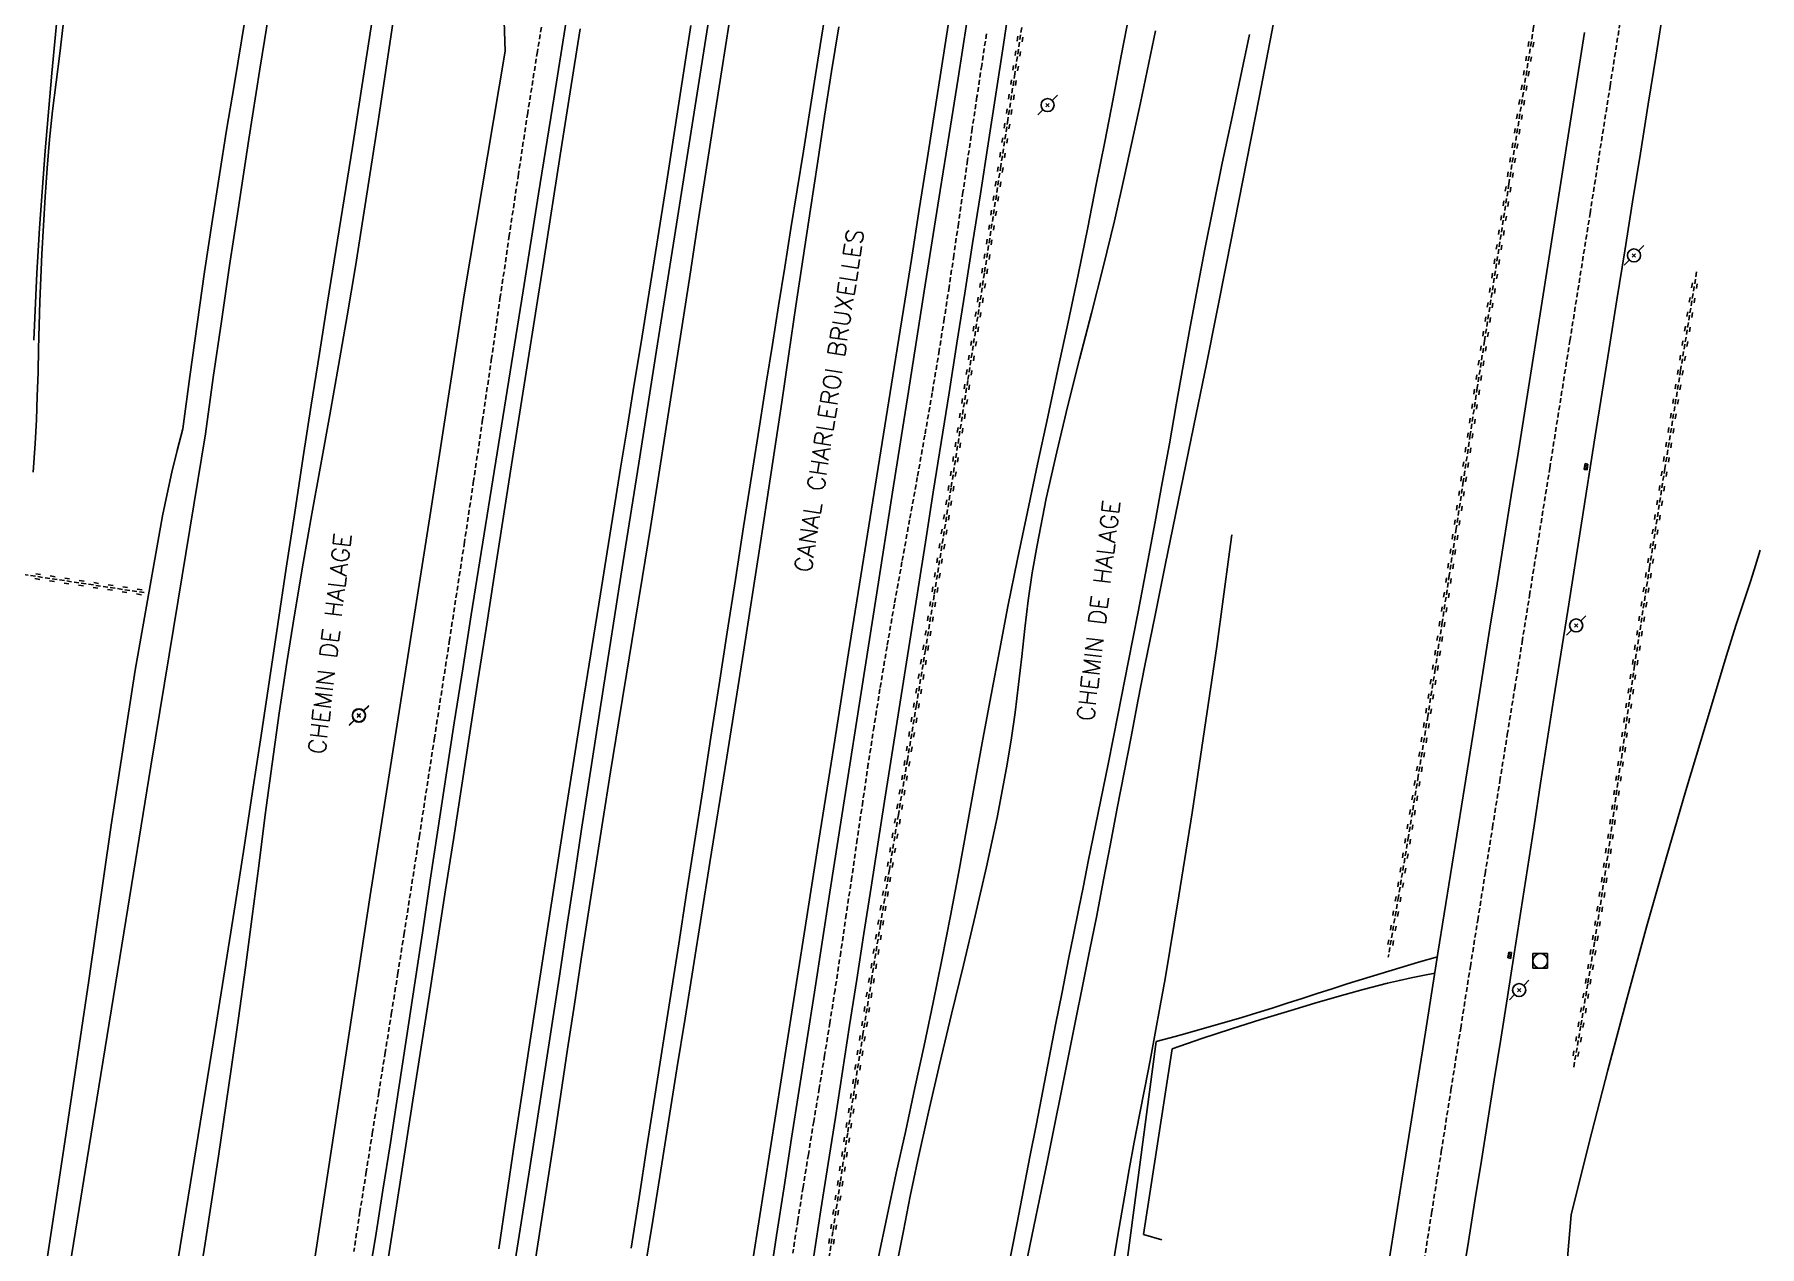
# Model space of a CAD drawing. Header units: millimetres. Extents: x 139000 to 140000, y 142998 to 144000.
# Drawn here: x 139576 to 139752.4, y 143310.5 to 143434.5 of the extents above; entities that cross this region are included whole.
import ezdxf
from ezdxf.enums import TextEntityAlignment as Align

# ---------------------------------------------------------------- set-up
doc = ezdxf.new("R2010")
doc.units = ezdxf.units.MM
doc.linetypes.add('DASHED', pattern=[0.75, 0.5, -0.25])
doc.layers.get('0').update_dxf_attribs({"linetype": 'CONTINUOUS'})
for name, color, linetype in [('W0001', 6, 'DASHED'), ('W0008', 7, 'CONTINUOUS'), ('W0071', 7, 'CONTINUOUS'), ('W0120', 7, 'CONTINUOUS'), ('W0211', 2, 'CONTINUOUS'), ('W0214', 2, 'CONTINUOUS'), ('W0220', 5, 'DASHED'), ('W0330', 7, 'CONTINUOUS'), ('W0333', 7, 'CONTINUOUS'), ('W0401', 7, 'CONTINUOUS'), ('W0420', 7, 'CONTINUOUS'), ('W0473', 7, 'CONTINUOUS'), ('W0700', 7, 'CONTINUOUS'), ('W0985', 4, 'CONTINUOUS'), ('W0989', 7, 'CONTINUOUS')]:
    doc.layers.add(name, color=color, linetype=linetype)
doc.styles.get("Standard").update_dxf_attribs({"font": 'romans.shx', "width": 0.85})

# ---------------------------------------------------------------- blocks, each defined once
blk = doc.blocks.new('T473')
for p, q in [((-0.166667, 0.166667), (0.166667, -0.166667)), ((-0.166667, -0.166667), (0.166667, 0.166667)), ((0.500001, 0.500001), (1.000002, 1.000002)), ((-1.000002, -1.000002), (-0.500001, -0.500001))]:
    blk.add_line(p, q)
blk.add_ellipse((0, 0), major_axis=(0.471405, 0.471405), ratio=1, start_param=5.4977871438, end_param=11.780972451)
blk = doc.blocks.new('T401')
for p, q in [((-0.3, 0.3), (0, 0.3)), ((-0.3, -0.25), (-0.3, 0.3)), ((-0.3, 0.15), (0, 0.15)), ((-0.3, 0), (0, 0)), ((0, 0.3), (0, -0.25)), ((-0.3, -0.15), (0, -0.15)), ((-0.3, -0.25), (-0.3, -0.3)), ((-0.3, -0.3), (0, -0.3)), ((0, -0.3), (0, -0.25))]:
    blk.add_line(p, q)
blk = doc.blocks.new('T420')
for p, q in [((0.75, 0.75), (-0.75, 0.75)), ((-0.75, 0.75), (-0.75, -0.75)), ((0.75, 0.75), (0.75, -0.75)), ((0.75, -0.75), (-0.75, -0.75))]:
    blk.add_line(p, q)
blk.add_ellipse((0, 0), major_axis=(-0.53, 0.53), ratio=1, start_param=3.926991, end_param=10.210176)
blk = doc.blocks.new('t220o')
at = {"color": 0, "linetype": 'Continuous'}
for p, q in [((-0.25, 0.25), (0.25, 0.25)), ((-0.25, -0.25), (0.25, -0.25))]:
    blk.add_line(p, q, dxfattribs=at)

msp = doc.modelspace()

# ---------------------------------------------------------------- linework, layer by layer
at = {"layer": 'W0001'}
for points in [[(139717.88, 143307.59), (139718.87, 143313.9), (139719.86, 143320.2), (139720.85, 143326.51), (139721.84, 143332.81), (139722.83, 143339.12), (139723.59, 143343.86), (139724.34, 143348.61), (139725.1, 143353.36), (139725.85, 143358.1), (139726.61, 143362.85), (139727.37, 143367.59), (139728.13, 143372.34), (139728.88, 143377.08), (139730.95, 143390.11), (139733.01, 143403.14), (139735.07, 143416.16), (139737.12, 143429.19), (139739.08, 143441.71)], [(139628.21, 143437.43), (139627.43, 143432.72), (139626.44, 143426.45), (139625.49, 143420.18), (139624.56, 143413.91), (139623.64, 143407.63), (139622.74, 143401.35), (139621.83, 143395.08), (139620.91, 143388.8), (139619.97, 143382.53), (139618.45, 143372.53), (139616.91, 143362.53), (139615.37, 143352.53), (139613.81, 143342.54), (139613.17, 143338.47), (139612.52, 143334.4), (139611.87, 143330.33), (139611.22, 143326.26), (139610.57, 143322.19), (139609.93, 143318.12), (139609.29, 143314.05), (139608.66, 143309.97)], [(139673.35, 143434.53), (139672.86, 143431.31), (139672.38, 143428.08), (139671.89, 143424.84), (139671.42, 143421.6), (139670.95, 143418.35), (139670.48, 143415.11), (139670.01, 143411.86), (139669.53, 143408.62), (139669.03, 143405.38), (139668.52, 143402.14), (139667.8, 143397.81), (139667.05, 143393.48), (139666.28, 143389.16), (139665.49, 143384.83), (139664.71, 143380.51), (139663.93, 143376.19), (139663.18, 143371.86), (139662.46, 143367.52), (139661.85, 143363.68), (139661.27, 143359.84), (139660.7, 143355.99), (139660.14, 143352.14), (139659.58, 143348.29), (139659.02, 143344.44), (139658.45, 143340.59), (139657.87, 143336.74), (139657.34, 143333.37), (139656.8, 143330.01), (139656.25, 143326.64), (139655.69, 143323.27), (139655.14, 143319.9), (139654.6, 143316.53), (139654.06, 143313.16), (139653.54, 143309.79)]]:
    msp.add_lwpolyline(points, dxfattribs=at)
at = {"layer": 'W0008'}
for points in [[(139655.69, 143309.53), (139656.43, 143314.24), (139657.17, 143318.96), (139657.9, 143323.67), (139658.63, 143328.38), (139659.36, 143333.09), (139660.09, 143337.8), (139660.82, 143342.51), (139661.55, 143347.22), (139662.94, 143356.05), (139664.33, 143364.88), (139665.72, 143373.71), (139667.11, 143382.53), (139667.91, 143387.63), (139668.72, 143392.72), (139669.52, 143397.81), (139670.33, 143402.9), (139671.13, 143407.99), (139671.93, 143413.09), (139672.73, 143418.18), (139673.52, 143423.28), (139674.3, 143428.36), (139675.08, 143433.45), (139675.84, 143438.54)], [(139721.97, 143306.86), (139722.63, 143310.99), (139723.3, 143315.13), (139723.96, 143319.26), (139724.62, 143323.4), (139725.28, 143327.53), (139725.93, 143331.67), (139726.62, 143336.03), (139727.3, 143340.4), (139727.98, 143344.77), (139728.66, 143349.14), (139729.34, 143353.51), (139730.02, 143357.87), (139730.7, 143362.24), (139731.38, 143366.61), (139732.79, 143375.54), (139734.19, 143384.47), (139735.6, 143393.41), (139737.01, 143402.34), (139737.81, 143407.34), (139738.61, 143412.34), (139739.41, 143417.34), (139740.22, 143422.34), (139741.02, 143427.34), (139741.82, 143432.34), (139742.61, 143437.34)], [(139714.31, 143307.77), (139715.38, 143314.48), (139716.09, 143318.96), (139716.81, 143323.44), (139717.52, 143327.92), (139718.23, 143332.41), (139719.52, 143340.47), (139720.81, 143348.53), (139722.09, 143356.59), (139723.38, 143364.65), (139724.1, 143369.19), (139724.83, 143373.72), (139725.56, 143378.26), (139726.29, 143382.79), (139727.01, 143387.32), (139727.74, 143391.85), (139728.46, 143396.39), (139729.18, 143400.92), (139730.96, 143412.18), (139732.74, 143423.44), (139734.5, 143434.69)], [(139589.9, 143215.29), (139596.83, 143259.69), (139604.21, 143306.16), (139610.34, 143346.39), (139616.54, 143385.76), (139619.93, 143407.85), (139624.14, 143432.75)]]:
    msp.add_lwpolyline(points, dxfattribs=at)
at = {"layer": 'W0071'}
for points in [[(139590.3, 143521.52), (139589.02, 143513.72), (139587.78, 143505.91), (139586.56, 143498.1), (139585.36, 143490.29), (139584.55, 143484.86), (139583.75, 143479.43), (139582.97, 143474), (139582.22, 143468.56), (139581.46, 143463.02), (139580.72, 143457.48), (139580.01, 143451.93), (139579.37, 143446.37), (139578.54, 143438.45), (139577.78, 143430.52), (139577.11, 143422.58), (139576.51, 143414.64), (139576.37, 143412.35), (139576.24, 143410.06), (139576.13, 143407.77), (139576.03, 143405.48), (139575.94, 143403.19)], [(139719.46, 143340.11), (139717.54, 143339.55), (139715.62, 143338.98), (139713.7, 143338.41), (139711.79, 143337.82), (139710.24, 143337.34), (139708.7, 143336.85), (139707.17, 143336.36), (139705.63, 143335.86), (139704.09, 143335.36), (139702.55, 143334.87), (139701.01, 143334.38), (139699.46, 143333.91), (139697.92, 143333.45), (139696.37, 143333.01), (139694.82, 143332.58), (139693.27, 143332.14), (139692.63, 143331.97), (139691.99, 143331.79), (139691.35, 143331.61), (139690.71, 143331.44)], [(139692.35, 143330.71), (139695.36, 143331.74), (139698.39, 143332.73), (139701.42, 143333.69), (139704.46, 143334.63), (139706.93, 143335.36), (139709.4, 143336.08), (139711.88, 143336.77), (139714.37, 143337.41), (139715.57, 143337.7), (139716.78, 143337.96), (139717.98, 143338.21), (139719.2, 143338.44)], [(139690.71, 143331.44), (139687.73, 143309.05)], [(139689.42, 143311.69), (139692.35, 143330.71)], [(139691.28, 143311.14), (139689.42, 143311.69)]]:
    msp.add_lwpolyline(points, dxfattribs=at)
at = {"layer": 'W0120'}
msp.add_lwpolyline([(139624.14, 143432.75), (139623.33, 143457.1)], dxfattribs=at)
at = {"layer": 'W0211'}
for points in [[(139613.47, 143523.43), (139611.77, 143511.83), (139610.04, 143500.23), (139608.28, 143488.64), (139606.48, 143477.05), (139605.86, 143473.08), (139605.22, 143469.1), (139604.58, 143465.13), (139603.94, 143461.16), (139603.29, 143457.19), (139602.64, 143453.22), (139602, 143449.25), (139601.36, 143445.27), (139600.21, 143438.1), (139599.06, 143430.93), (139597.93, 143423.75), (139596.82, 143416.57), (139595.96, 143410.84), (139595.12, 143405.11), (139594.29, 143399.37), (139593.48, 143393.63)], [(139612.68, 143435.83), (139611.93, 143430.81), (139611.18, 143425.79), (139610.41, 143420.77), (139609.63, 143415.75), (139608.83, 143410.74), (139607.98, 143405.67), (139607.1, 143400.61), (139606.2, 143395.55), (139605.28, 143390.49), (139604.37, 143385.44), (139603.49, 143380.37), (139602.63, 143375.31), (139601.82, 143370.23), (139601.04, 143365.04), (139600.31, 143359.84), (139599.61, 143354.64), (139598.93, 143349.43), (139598.26, 143344.23), (139597.57, 143339.02), (139596.87, 143333.82), (139596.13, 143328.62), (139594.82, 143319.72), (139593.46, 143310.83), (139592.06, 143301.94)], [(139662.26, 143309.24), (139663.19, 143313.6), (139664.13, 143317.96), (139665.09, 143322.33), (139666.03, 143326.69), (139666.97, 143331.05), (139667.89, 143335.42), (139668.78, 143339.8), (139669.66, 143344.31), (139670.51, 143348.82), (139671.35, 143353.34), (139672.17, 143357.87), (139672.99, 143362.39), (139673.82, 143366.91), (139674.67, 143371.42), (139675.55, 143375.94), (139676.53, 143380.79), (139677.54, 143385.65), (139678.57, 143390.5), (139679.61, 143395.34), (139680.65, 143400.19), (139681.69, 143405.04), (139682.71, 143409.89), (139683.7, 143414.74), (139684.58, 143419.12), (139685.44, 143423.5), (139686.29, 143427.89), (139687.14, 143432.27), (139687.98, 143436.66)], [(139578.95, 143435.47), (139578.58, 143432.53), (139578.21, 143429.6), (139577.86, 143426.67), (139577.55, 143423.73), (139577.3, 143420.79), (139577.09, 143417.86), (139576.91, 143414.92), (139576.75, 143411.98), (139576.64, 143409.57), (139576.56, 143407.15), (139576.49, 143404.73), (139576.43, 143402.31), (139576.37, 143399.89), (139576.29, 143397.47), (139576.2, 143395.05), (139576.06, 143392.63), (139575.86, 143389.68)], [(139674.81, 143304.43), (139676.48, 143312.9), (139677.14, 143316.27), (139677.8, 143319.64), (139678.45, 143323.02), (139679.11, 143326.39), (139679.76, 143329.76), (139680.42, 143333.14), (139681.09, 143336.51), (139681.75, 143339.88), (139682.25, 143342.37), (139682.75, 143344.87), (139683.26, 143347.36), (139683.76, 143349.85), (139684.27, 143352.35), (139684.78, 143354.84), (139685.28, 143357.33), (139685.78, 143359.83), (139686.81, 143365.02), (139687.85, 143370.22), (139688.86, 143375.41), (139689.86, 143380.61), (139690.61, 143384.6), (139691.33, 143388.59), (139692.05, 143392.58), (139692.76, 143396.57), (139693.47, 143400.56), (139694.19, 143404.55), (139694.93, 143408.54), (139695.69, 143412.52), (139696.56, 143416.92), (139697.46, 143421.31), (139698.39, 143425.7), (139699.32, 143430.09), (139700.26, 143434.48)], [(139593.48, 143393.63), (139590.69, 143376.61), (139587.91, 143359.6), (139585.14, 143342.57), (139582.38, 143325.55), (139581.39, 143319.43), (139580.4, 143313.32), (139579.43, 143307.2)], [(139686.13, 143307.69), (139686.78, 143311.63), (139687.45, 143315.57), (139687.94, 143318.36), (139688.46, 143321.15), (139688.99, 143323.94), (139689.54, 143326.72), (139690.08, 143329.5), (139690.61, 143332.29), (139691.12, 143335.08), (139691.61, 143337.87), (139693.03, 143346.35), (139694.37, 143354.85), (139695.66, 143363.35), (139696.9, 143371.86), (139697.57, 143376.7), (139698.21, 143381.54), (139698.43, 143383.27)], [(139733.13, 143313.7), (139734.99, 143321.12), (139736.9, 143328.52), (139738.87, 143335.91), (139740.89, 143343.28), (139742.85, 143350.21), (139744.87, 143357.13), (139746.93, 143364.03), (139749.01, 143370.93), (139749.49, 143372.47), (139749.99, 143374.01), (139750.49, 143375.54), (139751, 143377.07), (139751.5, 143378.61), (139751.99, 143380.15), (139752.45, 143381.7)]]:
    msp.add_lwpolyline(points, dxfattribs=at)
at = {"layer": 'W0214'}
for points in [[(139590.24, 143306.47), (139592.37, 143319.52), (139594.48, 143332.57), (139596.55, 143345.63), (139597.44, 143351.33), (139598.31, 143357.03), (139599.18, 143362.74), (139600.03, 143368.44), (139600.89, 143374.15), (139601.75, 143379.86), (139602.61, 143385.56), (139603.49, 143391.26), (139604.31, 143396.54), (139605.15, 143401.82), (139605.98, 143407.1), (139606.83, 143412.38), (139607.67, 143417.66), (139608.51, 143422.94), (139609.34, 143428.22), (139610.16, 143433.5), (139610.94, 143438.57)], [(139591.16, 143394.12), (139591.88, 143399.48), (139592.63, 143404.84), (139593.4, 143410.19), (139594.21, 143415.53), (139594.92, 143420.11), (139595.65, 143424.68), (139596.41, 143429.25), (139597.17, 143433.82), (139597.93, 143438.39)], [(139702.87, 143436.53), (139701.24, 143428.03), (139699.58, 143419.52), (139697.91, 143411.03), (139696.88, 143405.88), (139695.84, 143400.74), (139694.79, 143395.61), (139693.74, 143390.47), (139692.68, 143385.33), (139691.63, 143380.19), (139690.59, 143375.05), (139689.56, 143369.91), (139688.84, 143366.26), (139688.14, 143362.61), (139687.43, 143358.96), (139686.73, 143355.31), (139686.03, 143351.66), (139685.33, 143348), (139684.62, 143344.35), (139683.9, 143340.7), (139681.75, 143329.98), (139679.58, 143319.26), (139677.38, 143308.55)], [(139664.15, 143308.49), (139664.85, 143312.06), (139665.56, 143315.62), (139666.3, 143319.18), (139667.41, 143324.22), (139668.58, 143329.24), (139669.79, 143334.26), (139671.01, 143339.27), (139672.21, 143344.29), (139673.36, 143349.32), (139674.43, 143354.37), (139675.41, 143359.44), (139675.88, 143362.27), (139676.28, 143365.12), (139676.63, 143367.98), (139676.95, 143370.84), (139677.27, 143373.69), (139677.63, 143376.55), (139678.04, 143379.4), (139678.52, 143382.23), (139679.47, 143387.01), (139680.54, 143391.77), (139681.68, 143396.51), (139682.87, 143401.24), (139684.08, 143405.95), (139685.28, 143410.68), (139686.43, 143415.41), (139687.51, 143420.16), (139689.1, 143427.49), (139690.65, 143434.83)], [(139566.89, 143242.33), (139567.97, 143248.67), (139569.02, 143255.01), (139570.06, 143261.35), (139571.07, 143267.7), (139572.13, 143274.46), (139573.16, 143281.23), (139574.17, 143288), (139575.18, 143294.77), (139576.18, 143301.54), (139577.18, 143308.31), (139578.19, 143315.08), (139579.22, 143321.85), (139581.57, 143337.7), (139583.86, 143353.58), (139586.3, 143369.43), (139589.11, 143385.22), (139589.56, 143387.46), (139590.05, 143389.69), (139590.59, 143391.91), (139591.16, 143394.12)]]:
    msp.add_lwpolyline(points, dxfattribs=at)
at = {"layer": 'W0220'}
for points in [[(139734.42, 143467.32), (139731.85, 143451.28), (139729.3, 143435.23), (139726.77, 143419.18), (139724.28, 143403.13), (139723.54, 143398.33), (139722.82, 143393.53), (139722.11, 143388.73), (139721.39, 143383.93), (139720.68, 143379.13), (139719.96, 143374.34), (139719.23, 143369.54), (139718.48, 143364.74), (139717.5, 143358.58), (139716.5, 143352.41), (139715.48, 143346.25), (139714.44, 143340.09)], [(139676.95, 143435.18), (139676.25, 143430.46), (139675.54, 143425.75), (139674.82, 143421.03), (139673.14, 143410.04), (139671.44, 143399.06), (139669.73, 143388.08), (139668, 143377.1), (139667.1, 143371.49), (139666.19, 143365.87), (139665.27, 143360.26), (139664.34, 143354.64), (139663.42, 143349.03), (139662.51, 143343.41), (139661.6, 143337.79), (139660.72, 143332.17), (139659.93, 143327.14), (139659.16, 143322.1), (139658.4, 143317.06), (139657.65, 143312.01), (139656.9, 143306.97)], [(139745.97, 143410.18), (139744.33, 143400.12), (139742.72, 143390.06), (139741.16, 143379.99), (139739.62, 143369.91), (139739.18, 143366.91), (139738.75, 143363.91), (139738.34, 143360.91), (139737.92, 143357.92), (139737.51, 143354.92), (139737.09, 143351.92), (139736.65, 143348.92), (139736.2, 143345.92), (139735.53, 143341.62), (139734.83, 143337.32), (139734.12, 143333.02), (139733.38, 143328.72)], [(139574.86, 143379.23), (139587.43, 143377.34)]]:
    msp.add_lwpolyline(points, dxfattribs=at)
at = {"layer": 'W0330'}
msp.add_lwpolyline([(139719.27, 143224.99), (139722.68, 143239.03), (139726.46, 143261.04), (139730.56, 143284.91), (139732.74, 143290.48), (139733.33, 143294.4), (139732.74, 143298.79), (139732.38, 143304.9), (139733.13, 143313.7)], dxfattribs=at)
at = {"layer": 'W0333'}
msp.add_lwpolyline([(139647.04, 143435.64), (139646.29, 143430.86), (139645.47, 143425.63), (139644.66, 143420.4), (139643.85, 143415.17), (139643.04, 143409.94), (139642.23, 143404.71), (139641.42, 143399.48), (139640.6, 143394.25), (139639.78, 143389.02), (139638.98, 143384.03), (139638.18, 143379.03), (139637.36, 143374.04), (139636.55, 143369.04), (139635.73, 143364.05), (139634.92, 143359.05), (139634.12, 143354.05), (139633.33, 143349.05), (139632.61, 143344.46), (139631.91, 143339.86), (139631.21, 143335.26), (139630.52, 143330.66), (139629.83, 143326.05), (139629.13, 143321.45), (139628.44, 143316.85), (139627.73, 143312.25), (139626.67, 143305.42)], dxfattribs=at)
at = {"layer": 'W0700'}
for points in [[(139630.71, 143438.02), (139629.13, 143428.1), (139627.55, 143418.18), (139625.97, 143408.26), (139625.09, 143402.73), (139624.2, 143397.21), (139623.32, 143391.68), (139622.43, 143386.16), (139621.55, 143380.63), (139620.67, 143375.1), (139619.8, 143369.57), (139618.93, 143364.05), (139618.1, 143358.68), (139617.29, 143353.31), (139616.48, 143347.94), (139615.68, 143342.57), (139614.87, 143337.2), (139614.06, 143331.83), (139613.24, 143326.46), (139612.41, 143321.09), (139611.64, 143316.25), (139610.86, 143311.41), (139610.06, 143306.57)], [(139625.06, 143308.37), (139626.65, 143318.52), (139628.22, 143328.66), (139628.97, 143333.51), (139629.71, 143338.36), (139630.45, 143343.22), (139631.19, 143348.07), (139631.92, 143352.92), (139632.66, 143357.77), (139633.41, 143362.62), (139634.16, 143367.47), (139635.97, 143379.04), (139637.79, 143390.62), (139639.62, 143402.19), (139641.45, 143413.76), (139643.36, 143425.89), (139645.28, 143438.02)], [(139657.08, 143438.04), (139656.48, 143434.19), (139655.87, 143430.33), (139655.26, 143426.47), (139654.63, 143422.52), (139654, 143418.57), (139653.36, 143414.61), (139652.73, 143410.66), (139652.09, 143406.71), (139651.46, 143402.75), (139650.83, 143398.8), (139650.2, 143394.84), (139649.36, 143389.47), (139648.51, 143384.09), (139647.68, 143378.71), (139646.84, 143373.34), (139646.01, 143367.96), (139645.17, 143362.58), (139644.34, 143357.2), (139643.5, 143351.82), (139642.69, 143346.63), (139641.88, 143341.44), (139641.07, 143336.25), (139640.25, 143331.06), (139639.44, 143325.87), (139638.63, 143320.67), (139637.82, 143315.48), (139637.01, 143310.29)], [(139669.59, 143436.51), (139668.44, 143429.09), (139667.29, 143421.67), (139666.48, 143416.56), (139665.67, 143411.45), (139664.86, 143406.34), (139664.04, 143401.24), (139663.22, 143396.13), (139662.4, 143391.02), (139661.58, 143385.91), (139660.77, 143380.8), (139659.25, 143371.22), (139657.73, 143361.64), (139656.21, 143352.05), (139654.7, 143342.47), (139652.96, 143331.42), (139651.22, 143320.36), (139649.49, 143309.3)], [(139611.33, 143303.78), (139613.02, 143314.62), (139614.7, 143325.45), (139616.39, 143336.29), (139617.21, 143341.63), (139618.04, 143346.97), (139618.87, 143352.32), (139619.69, 143357.66), (139620.52, 143363.01), (139621.35, 143368.35), (139622.18, 143373.7), (139623.01, 143379.04), (139624.69, 143389.81), (139626.38, 143400.58), (139628.08, 143411.35), (139629.77, 143422.12), (139630.79, 143428.59), (139631.81, 143435.06)], [(139643.13, 143435.38), (139641.9, 143427.43), (139640.66, 143419.48), (139639.4, 143411.53), (139638.72, 143407.24), (139638.03, 143402.96), (139637.34, 143398.68), (139636.64, 143394.39), (139635.94, 143390.11), (139635.25, 143385.82), (139634.56, 143381.54), (139633.87, 143377.26), (139632.05, 143365.83), (139630.24, 143354.4), (139628.45, 143342.97), (139626.68, 143331.54), (139625.86, 143326.21), (139625.06, 143320.88), (139624.26, 143315.56), (139623.47, 143310.23)], [(139638.39, 143307.94), (139639.22, 143313.12), (139640.05, 143318.29), (139640.88, 143323.47), (139641.7, 143328.65), (139642.53, 143333.83), (139643.35, 143339), (139645.07, 143349.76), (139646.79, 143360.52), (139648.5, 143371.29), (139650.18, 143382.05), (139650.93, 143386.98), (139651.67, 143391.92), (139652.41, 143396.85), (139653.14, 143401.79), (139653.86, 143406.72), (139654.6, 143411.66), (139655.34, 143416.59), (139656.09, 143421.52), (139656.8, 143426.1), (139657.52, 143430.67), (139658.25, 143435.24)], [(139651.12, 143306.6), (139651.89, 143311.59), (139652.66, 143316.57), (139653.43, 143321.56), (139654.2, 143326.54), (139654.97, 143331.53), (139655.75, 143336.51), (139657.34, 143346.72), (139658.94, 143356.93), (139660.53, 143367.14), (139662.14, 143377.35), (139663.75, 143387.64), (139665.37, 143397.93), (139666.99, 143408.22), (139668.62, 143418.51), (139669.52, 143424.25), (139670.44, 143429.99), (139671.35, 143435.74)]]:
    msp.add_lwpolyline(points, dxfattribs=at)

# ---------------------------------------------------------------- block references
at = {"layer": 'W0220'}
for p, rotation in [((139676.78, 143434), 261.5002218457222), ((139676.56, 143432.52), 261.5002218457222), ((139729.02, 143433.46), 261.0676593932319), ((139676.33, 143431.03), 261.5002218457222), ((139728.55, 143430.5), 261.0676593932319), ((139728.78, 143431.98), 261.0676593932319), ((139676.11, 143429.55), 261.4437992837812), ((139728.32, 143429.02), 261.0676593932319), ((139675.89, 143428.07), 261.4437992837812), ((139728.09, 143427.53), 261.0676593932319), ((139675.44, 143425.1), 261.3646178011026), ((139675.67, 143426.58), 261.4437992837812), ((139727.85, 143426.05), 261.0676593932319), ((139675.22, 143423.62), 261.3646178011026), ((139727.62, 143424.57), 261.0676593932319), ((139674.99, 143422.13), 261.3646178011026), ((139727.15, 143421.61), 261.0676593932319), ((139727.39, 143423.09), 261.0676593932319), ((139674.76, 143420.65), 261.2874701353779), ((139726.92, 143420.12), 261.0676593932319), ((139674.54, 143419.17), 261.2874701353779), ((139726.69, 143418.64), 261.1658353075044), ((139674.08, 143416.2), 261.2874701353779), ((139674.31, 143417.69), 261.2874701353779), ((139726.46, 143417.16), 261.1658353075044), ((139673.86, 143414.72), 261.2874701353779), ((139726.23, 143415.68), 261.1658353075044), ((139673.63, 143413.24), 261.2874701353779), ((139725.77, 143412.71), 261.1658353075044), ((139726, 143414.2), 261.1658353075044), ((139673.4, 143411.75), 261.2874701353779), ((139725.54, 143411.23), 261.1658353075044), ((139673.17, 143410.27), 261.2874701353779), ((139725.31, 143409.75), 261.1658353075044), ((139672.72, 143407.31), 261.2161821321907), ((139672.95, 143408.79), 261.2161821321907), ((139725.08, 143408.27), 261.1658353075044), ((139745.74, 143408.77), 260.731400689339), ((139672.49, 143405.82), 261.2161821321907), ((139724.85, 143406.78), 261.1658353075044), ((139745.26, 143405.81), 260.731400689339), ((139745.5, 143407.29), 260.731400689339), ((139672.26, 143404.34), 261.2161821321907), ((139724.39, 143403.82), 261.1658353075044), ((139724.62, 143405.3), 261.1658353075044), ((139745.02, 143404.33), 260.731400689339), ((139672.03, 143402.86), 261.2161821321907), ((139724.16, 143402.34), 261.2941444498907), ((139744.77, 143402.85), 260.731400689339), ((139671.8, 143401.38), 261.2161821321907), ((139723.93, 143400.86), 261.2941444498907), ((139744.53, 143401.37), 260.731400689339), ((139671.57, 143399.9), 261.2161821321907), ((139723.7, 143399.37), 261.2941444498907), ((139744.29, 143399.89), 260.9401591994564), ((139671.11, 143396.93), 261.1313716594307), ((139671.34, 143398.41), 261.1313716594307), ((139723.48, 143397.89), 261.4320583086773), ((139743.82, 143396.92), 260.9401591994564), ((139744.06, 143398.41), 260.9401591994564), ((139670.88, 143395.45), 261.1313716594307), ((139723.25, 143396.41), 261.4320583086773), ((139743.58, 143395.44), 260.9401591994564), ((139670.65, 143393.97), 261.1313716594307), ((139722.81, 143393.44), 261.5204140472524), ((139723.03, 143394.92), 261.4320583086773), ((139743.35, 143393.96), 260.9401591994564), ((139670.42, 143392.48), 261.1313716594307), ((139722.59, 143391.96), 261.5204140472524), ((139743.11, 143392.48), 260.9401591994564), ((139670.18, 143391), 261.1313716594307), ((139722.36, 143390.47), 261.5204140472524), ((139742.87, 143391), 260.9401591994564), ((139669.72, 143388.04), 261.0330387449782), ((139669.95, 143389.52), 261.1313716594307), ((139722.14, 143388.99), 261.5204140472524), ((139742.41, 143388.04), 261.1489205163508), ((139742.64, 143389.52), 261.1489205163508), ((139669.49, 143386.56), 261.0330387449782), ((139721.92, 143387.51), 261.5592112810627), ((139742.18, 143386.55), 261.1489205163508), ((139669.25, 143385.08), 261.0330387449782), ((139721.48, 143384.54), 261.5592112810627), ((139721.7, 143386.02), 261.5592112810627), ((139741.95, 143385.07), 261.1489205163508), ((139669.02, 143383.59), 261.0330387449782), ((139721.26, 143383.05), 261.5391244647764), ((139741.72, 143383.59), 261.1489205163508), ((139668.79, 143382.11), 261.0330387449782), ((139721.04, 143381.57), 261.5391244647764), ((139741.49, 143382.11), 261.1489205163508), ((139668.32, 143379.15), 261.0330387449782), ((139668.55, 143380.63), 261.0330387449782), ((139720.82, 143380.09), 261.5391244647764), ((139741.03, 143379.14), 261.3576846399523), ((139741.26, 143380.62), 261.1489205163508), ((139576.34, 143379.01), 351.4193211109897), ((139577.83, 143378.79), 351.4193211109897), ((139579.31, 143378.56), 351.4193211109897), ((139580.79, 143378.34), 351.4193211109897), ((139582.28, 143378.11), 351.4193211109897), ((139583.76, 143377.89), 351.4193211109897), ((139585.24, 143377.67), 351.4193211109897), ((139586.73, 143377.44), 351.4193211109897), ((139668.09, 143377.67), 261.0330387449782), ((139720.6, 143378.6), 261.4601540850153), ((139740.8, 143377.66), 261.3576846399523), ((139667.85, 143376.19), 260.9085587178844), ((139720.15, 143375.64), 261.4601540850153), ((139720.38, 143377.12), 261.4601540850153), ((139740.58, 143376.18), 261.3576846399523), ((139667.61, 143374.7), 260.9085587178844), ((139719.93, 143374.15), 261.3316265013991), ((139740.35, 143374.69), 261.3576846399523), ((139667.38, 143373.22), 260.9085587178844), ((139719.7, 143372.67), 261.3316265013991), ((139740.13, 143373.21), 261.3576846399523), ((139666.9, 143370.26), 260.7820205926643), ((139667.14, 143371.74), 260.9085587178844), ((139719.48, 143371.19), 261.3316265013991), ((139739.9, 143371.73), 261.3576846399523), ((139666.66, 143368.78), 260.7820205926643), ((139719.25, 143369.7), 261.3316265013991), ((139739.45, 143368.76), 261.6149586985714), ((139739.68, 143370.24), 261.3576846399523), ((139666.42, 143367.3), 260.7820205926643), ((139718.79, 143366.74), 261.1535422730794), ((139719.02, 143368.22), 261.1535422730794), ((139739.24, 143367.28), 261.6149586985714), ((139666.18, 143365.82), 260.7001161419515), ((139718.56, 143365.26), 261.1535422730794), ((139739.02, 143365.79), 261.8829924688149), ((139665.94, 143364.34), 260.7001161419515), ((139718.33, 143363.78), 260.964974439349), ((139738.81, 143364.31), 261.8829924688149), ((139665.69, 143362.86), 260.7001161419515), ((139718.09, 143362.3), 260.964974439349), ((139738.6, 143362.82), 262.0598911810072), ((139665.21, 143359.9), 260.6628456571708), ((139665.45, 143361.38), 260.7001161419515), ((139717.86, 143360.81), 260.964974439349), ((139738.19, 143359.85), 262.1456522285331), ((139738.4, 143361.34), 262.0598911810072), ((139664.97, 143358.42), 260.6628456571708), ((139717.62, 143359.33), 260.964974439349), ((139737.98, 143358.36), 262.1456522285331), ((139664.72, 143356.94), 260.6628456571708), ((139717.14, 143356.37), 260.7864490673957), ((139717.38, 143357.85), 260.7864490673957), ((139737.78, 143356.88), 262.1225129984136), ((139664.48, 143355.46), 260.6628456571708), ((139716.9, 143354.89), 260.7864490673957), ((139737.57, 143355.39), 262.1225129984136), ((139664.24, 143353.98), 260.6787127883376), ((139716.66, 143353.41), 260.7864490673957), ((139737.37, 143353.91), 261.9904754018105), ((139663.75, 143351.02), 260.6787127883376), ((139663.99, 143352.5), 260.6787127883376), ((139716.42, 143351.93), 260.6079215830035), ((139736.94, 143350.94), 261.767305231291), ((139737.16, 143352.42), 261.9904754018105), ((139663.51, 143349.54), 260.6787127883376), ((139716.18, 143350.45), 260.6079215830035), ((139736.73, 143349.45), 261.767305231291), ((139663.26, 143348.06), 260.7477172232248), ((139715.69, 143347.49), 260.6079215830035), ((139715.93, 143348.97), 260.6079215830035), ((139736.51, 143347.97), 261.4530057780877), ((139663.02, 143346.58), 260.7477172232248), ((139715.44, 143346.01), 260.4293919857962), ((139736.29, 143346.48), 261.4530057780877), ((139662.78, 143345.1), 260.7477172232248), ((139715.19, 143344.53), 260.4293919857962), ((139736.06, 143345), 261.1263307473203), ((139662.3, 143342.13), 260.8613547885668), ((139662.54, 143343.62), 260.7477172232248), ((139714.94, 143343.05), 260.4293919857962), ((139735.6, 143342.04), 261.1263307473203), ((139735.83, 143343.52), 261.1263307473203), ((139662.06, 143340.65), 260.8613547885668), ((139714.69, 143341.57), 260.4293919857962), ((139735.36, 143340.56), 260.8250267803903), ((139661.83, 143339.17), 260.8613547885668), ((139735.12, 143339.08), 260.8250267803903), ((139661.59, 143337.69), 261.0196250820302), ((139734.88, 143337.6), 260.8250267803903), ((139661.35, 143336.21), 261.0196250820302), ((139734.63, 143336.12), 260.5237232302354), ((139660.89, 143333.25), 261.0196250820302), ((139661.12, 143334.73), 261.0196250820302), ((139734.39, 143334.64), 260.5237232302354), ((139660.65, 143331.76), 261.1823442525181), ((139733.89, 143331.68), 260.2224200977461), ((139734.14, 143333.16), 260.5237232302354), ((139660.42, 143330.28), 261.1823442525181), ((139733.63, 143330.2), 260.2224200977461), ((139660.19, 143328.8), 261.1823442525181), ((139659.96, 143327.32), 261.1823442525181), ((139659.74, 143325.84), 261.3179994577138), ((139659.28, 143322.87), 261.3179994577138), ((139659.51, 143324.35), 261.3179994577138), ((139659.06, 143321.39), 261.4222084184022), ((139658.83, 143319.9), 261.4222084184022), ((139658.61, 143318.42), 261.4222084184022), ((139658.39, 143316.94), 261.4949709515814), ((139657.94, 143313.97), 261.4949709515814), ((139658.16, 143315.45), 261.4949709515814), ((139657.72, 143312.49), 261.4949709515814), ((139657.5, 143311), 261.5282243863679)]:
    msp.add_blockref('t220o', p, dxfattribs=dict(at, rotation=rotation))
at = {"layer": 'W0401'}
for p, rotation in [((139734.81, 143390.22), 351.0366479833176), ((139727, 143340.25), 351.1224769942016)]:
    msp.add_blockref('T401', p, dxfattribs=dict(at, rotation=rotation))
at = {"layer": 'W0420'}
msp.add_blockref('T420', (139729.98, 143339.69), dxfattribs=at)
at = {"layer": 'W0473'}
for p in [(139679.6, 143427.25), (139739.56, 143411.87), (139733.65, 143374.01), (139609.18, 143364.83), (139609.18, 143364.77), (139727.82, 143336.71)]:
    msp.add_blockref('T473', p, dxfattribs=at)

# ---------------------------------------------------------------- texts
at = {"layer": 'W0985'}
msp.add_text('CANAL CHARLEROI BRUXELLES   ', height=1.75, rotation=81.2115, dxfattribs=at).set_placement((139657.54, 143398.79), align=Align.MIDDLE_CENTER)
at = {"layer": 'W0989'}
for p in [(139684.3, 143364.14), (139605.7, 143360.75)]:
    msp.add_text('CHEMIN DE HALAGE', height=1.75, rotation=83.1385, dxfattribs=at).set_placement(p)

doc.saveas('drawing.dxf')
